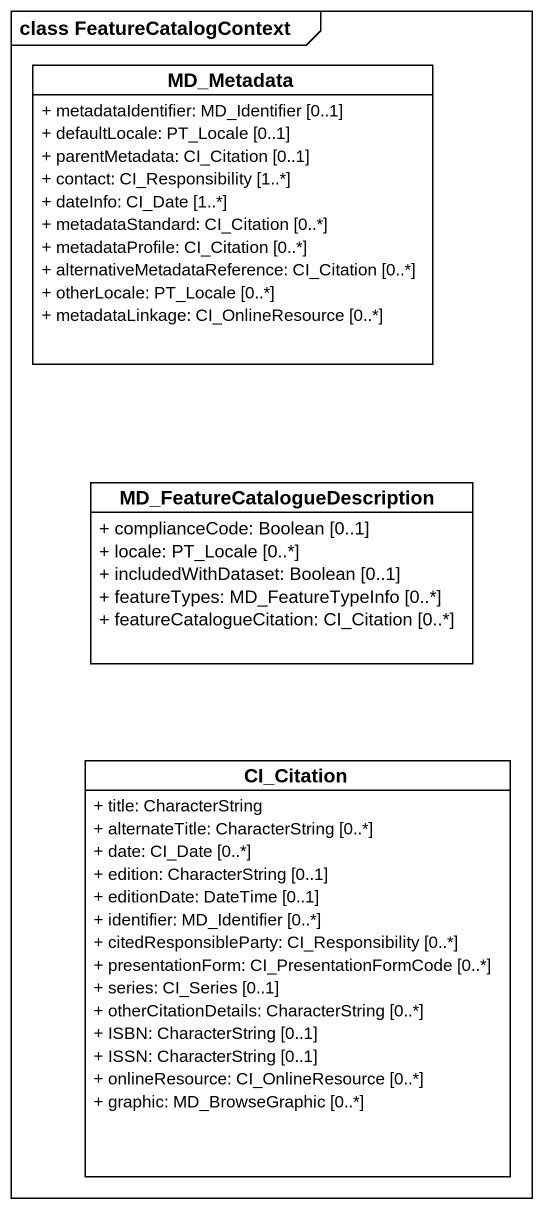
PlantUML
@startuml
mainframe class FeatureCatalogContext
hide circle
hide empty members
skinparam classAttributeIconSize 0
class MD_Metadata #FFFFFF {
  + metadataIdentifier: MD_Identifier [0..1]
  + defaultLocale: PT_Locale [0..1]
  + parentMetadata: CI_Citation [0..1]
  + contact: CI_Responsibility [1..*]
  + dateInfo: CI_Date [1..*]
  + metadataStandard: CI_Citation [0..*]
  + metadataProfile: CI_Citation [0..*]
  + alternativeMetadataReference: CI_Citation [0..*]
  + otherLocale: PT_Locale [0..*]
  + metadataLinkage: CI_OnlineResource [0..*]
}
class "MD_FeatureCatalogueDescription" as MD_FeatureCatalogueDescripti #FFFFFF {
  + complianceCode: Boolean [0..1]
  + locale: PT_Locale [0..*]
  + includedWithDataset: Boolean [0..1]
  + featureTypes: MD_FeatureTypeInfo [0..*]
  + featureCatalogueCitation: CI_Citation [0..*]
}
class CI_Citation #FFFFFF {
  + title: CharacterString
  + alternateTitle: CharacterString [0..*]
  + date: CI_Date [0..*]
  + edition: CharacterString [0..1]
  + editionDate: DateTime [0..1]
  + identifier: MD_Identifier [0..*]
  + citedResponsibleParty: CI_Responsibility [0..*]
  + presentationForm: CI_PresentationFormCode [0..*]
  + series: CI_Series [0..1]
  + otherCitationDetails: CharacterString [0..*]
  + ISBN: CharacterString [0..1]
  + ISSN: CharacterString [0..1]
  + onlineResource: CI_OnlineResource [0..*]
  + graphic: MD_BrowseGraphic [0..*]
}
@enduml
